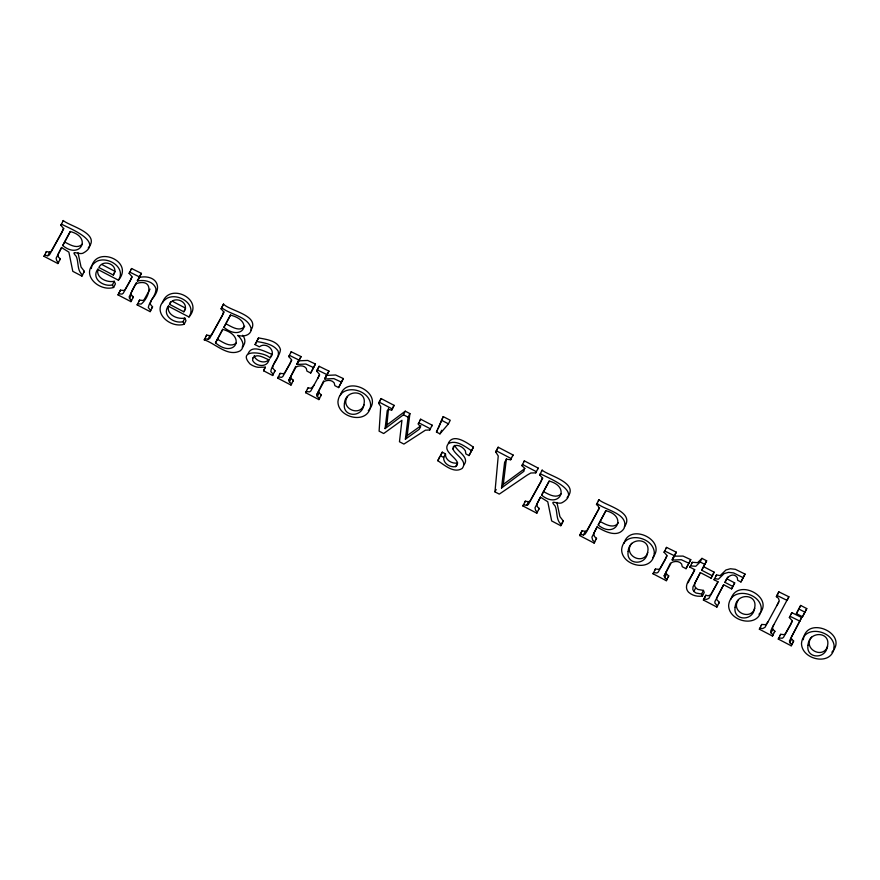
<?xml version="1.0" encoding="UTF-8"?>
<svg xmlns="http://www.w3.org/2000/svg" width="880" height="880" viewBox="0 0 880 880"><rect width="100%" height="100%" fill="white"/><g stroke="black" fill="none" stroke-linecap="round" stroke-linejoin="round"><path stroke-width="1.32" d="M385.088 428.615L387.255 410.531L388.674 409.508L391.666 410.113L394.086 405.35L381.073 398.563L378.653 403.326L380.721 406.483L379.104 431.145L383.68 433.532L401.94 420.31L399.465 441.76L403.909 444.081L425.425 430.177L429.748 429.968L430.375 428.813L418.88 422.818L418.253 423.973L420.541 427.031L419.122 429.374L405.383 439.186L408.111 417.208L409.904 413.589L405.262 411.169L386.881 424.996L385.088 428.615L403.458 414.777L405.262 411.169M386.881 424.996L388.52 408.364M494.967 491.876L498.245 455.95L495.737 451.99L498.168 447.227L513.062 454.993L510.631 459.756L506.451 459.206L504.625 462.264L501.512 487.993L523.908 471.306L524.535 468.138L521.928 465.652L524.359 460.878L538.197 468.094L535.766 472.857L530.816 473L527.142 475.134L499.279 494.12L494.967 491.876L496.166 489.467M501.512 487.993L503.305 484.385L506.418 458.656M405.383 439.186L407.187 435.578L409.904 413.589M439.582 457.094L437.789 460.713C444.488 465.025 454.025 473.847 462.242 468.402C468.127 460.68 455.29 455.378 452.947 448.987L453.299 446.864L454.432 445.698C458.59 444.411 463.265 447.249 465.355 450.813L465.861 453.926L469.018 455.576L473.429 447.161C467.236 442.926 453.42 432.795 448.404 443.113M98.054 268.873C95.304 277.739 106.953 282.92 114.235 281.281L115.412 283.855L113.619 287.474C98.351 292.105 78.881 272.844 96.514 261.47C107.371 255.64 126.709 267.421 118.415 280.203L97.658 269.379C90.937 278.718 103.774 287.265 112.442 284.889L114.235 281.281M168.619 305.657C165.88 314.523 177.529 319.704 184.811 318.065L185.988 320.65L184.195 324.258C168.927 328.889 149.446 309.628 167.09 298.254C177.947 292.435 197.285 304.216 188.98 316.987L168.223 306.163C161.502 315.502 174.35 324.06 183.007 321.673L184.811 318.065M803.297 639.749C806.058 614.515 849.442 633.71 831.864 652.223M91.344 268.576C94.468 244.453 135.058 260.942 118.415 280.203M113.278 275.011C119.999 265.419 103.444 257.972 98.879 267.509L113.278 275.011L115.082 271.403L101.882 264.528M183.854 311.806C190.575 302.203 174.009 294.756 169.455 304.293L183.854 311.806L185.053 309.397M248.182 353.54C252.142 343.827 265.628 352.033 271.876 354.288L270.083 357.896C264.143 351.648 236.302 348.942 250.052 363.99A13.662 9.856 26.5 0 0 258.148 367.312L265.144 367.147L263.593 370.788L272.613 375.485L273.24 374.33L270.809 371.569C271.491 364.287 280.181 358.743 278.146 351.109C273.57 344.201 264.308 342.771 256.729 341.539L255.068 344.597L259.38 346.852C266.057 341.297 277.145 351.021 270.083 357.896M688.138 582.736L694.595 569.624M347.578 396.572C339.592 407.902 359.755 417.604 364.111 404.657M631.73 543.312C622.413 554.719 642.928 566.148 647.812 552.541M738.265 600.215C730.279 611.545 750.442 621.258 754.798 608.311M811.591 637.065C802.274 648.472 822.789 659.89 827.673 646.294M291.753 360.261L284.658 372.867L283.437 373.714L280.115 373.373L277.695 378.136L290.972 385.055L291.599 383.9L289.399 381.997L288.838 380.182L296.032 367.037C299.211 365.321 303.996 365.167 306.284 368.379L306.955 371.107L310.684 373.043L315.425 364.012L307.703 360.437L298.881 360.833L301.07 356.587L291.214 351.758L290.554 352.979M288.838 380.182L295.724 366.355M314.083 385.088L311.344 388.256L308.022 387.915L305.602 392.678L318.879 399.597L319.506 398.442L317.306 396.539L316.745 394.724L323.939 381.59C327.118 379.863 331.903 379.72 334.191 382.921L334.862 385.649L338.591 387.585L343.332 378.554L335.61 374.99L326.788 375.375L328.966 371.129L319.121 366.3L316.657 371.14L319.451 374.242L317.867 378.422M316.745 394.724L323.631 380.897M667.084 555.907L659.989 568.502L658.768 569.349L655.446 569.008L653.026 573.771L666.303 580.701L666.93 579.546L664.73 577.643L664.169 575.817L671.363 562.683C674.542 560.967 679.327 560.813 681.615 564.014L682.286 566.742L686.015 568.689L690.756 559.647L683.034 556.083L673.794 556.16L672.419 560.087L681.23 559.691L688.952 563.266L690.756 559.647M664.169 575.817L670.406 563.167M436.447 432.036L443.234 416.603L450.252 420.255L448.448 423.863L439.945 433.862L436.447 432.036L437.646 429.627M438.251 428.428L443.234 416.603M773.762 624.602L772.497 627.561L772.849 629.288L774.884 631.268L772.453 636.031L759.374 629.211L761.794 624.448L765.787 624.69L768.097 621.654M340.318 395.45C346.39 373.637 384.912 393.822 368.302 410.597M624.019 543.334C629.75 522.06 667.601 540.738 652.608 557.634M731.005 599.104C737.077 577.28 775.599 597.465 758.978 614.24M162.525 302.709C169.048 281.886 204.754 299.288 188.98 316.987M151.393 300.19L150.095 303.996L152.548 306.878L150.117 311.641L137.137 304.876L139.568 300.102L142.934 300.476L144.166 299.618L150.029 289.113M44 256.322L44.627 255.167L47.817 255.761L49.434 254.925L62.128 232.056L63.327 228.162L60.841 225.302L61.468 224.147C68.255 227.931 104.214 241.45 83.193 253.077C79.343 255.255 69.542 248.963 76.241 256.388C78.903 262.328 76.802 270.655 82.544 274.934L81.917 276.089L72.798 271.337L68.871 252.12L61.633 247.588L56.133 258.159L56.694 260.744L58.531 262.416L57.904 263.571L44 256.322L46.431 251.559L49.61 252.142L51.227 251.306L63.921 228.437M60.841 225.302L63.272 220.539C69.366 226.105 101.266 233.376 88.22 247.929M47.817 255.761L49.61 252.142M62.733 245.553L70.345 231.55C92.378 237.193 80.256 259.985 62.733 245.553L70.235 231.44M57.904 263.571L60.324 258.808L58.487 257.136L57.926 254.54L61.567 247.412M81.917 276.089L84.348 271.326L81.037 266.992L78.034 252.78M137.137 304.876L137.764 303.721L141.141 304.084C149.963 297.187 154.44 278.366 136.939 283.36L135.234 285.032L129.195 296.78L129.547 298.507L131.571 300.487L130.944 301.642L118.03 294.91L120.461 290.147L123.794 290.499L125.015 289.652L132.132 277.057M118.03 294.91L120.461 290.147M118.657 293.755L122.001 294.107L123.222 293.26L130.328 280.665L131.923 276.496L129.129 273.383L131.604 268.532L141.438 273.383L137.599 280.984C144.342 279.532 153.692 281.391 155.98 288.783C156.09 295.856 149.424 300.883 148.302 307.604L150.744 310.486L150.117 311.641M137.192 280.643L139.403 277.365C155.177 274.351 163.889 286.143 151.998 299.079M137.599 280.984L139.403 277.365M129.547 298.507L131.34 294.899L130.988 293.172L132.253 290.213L136.433 282.524M130.944 301.642L133.375 296.879L131.34 294.899M169.455 304.293L170.654 301.884M251.009 330.11C260.458 315.26 229.031 310.695 223.52 304.073L221.727 307.681C230.373 314.963 248.897 316.36 251.35 329.494C250.393 335.885 242.781 336.842 237.666 335.379C241.857 338.811 245.938 346.225 240.35 350.757C227.887 357.456 215.314 343.354 204.248 339.856L206.679 335.093L209.869 335.676L211.486 334.84L224.18 311.971M204.248 339.856L204.875 338.701L208.065 339.284L209.682 338.448L222.376 315.579L223.586 311.685L221.1 308.836L223.52 304.073M208.065 339.284L209.869 335.676M215.49 342.837L222.783 329.406C247.06 336.215 234.476 359.062 215.49 342.837L222.75 329.153M223.905 327.327L230.538 315.117C254.947 321.453 241.78 342.144 223.905 327.327L230.527 314.831M255.068 344.597L258.533 337.92C266.244 339.372 277.816 340.648 280.456 349.47C279.95 356.334 273.46 361.262 272.613 367.961L275.044 370.722L272.613 375.485M256.729 341.539L258.533 337.92M263.593 370.788L265.386 367.169M277.695 378.136L278.322 376.981L281.644 377.322L282.865 376.475L289.96 363.869L291.544 359.7L288.75 356.598L291.214 351.758M313.621 367.62L305.899 364.045L297.088 364.441L298.463 360.525M297.088 364.441L298.881 360.833M296.659 364.133L301.07 356.587M289.399 381.997L291.192 378.389L290.642 376.574M290.972 385.055L293.392 380.292L291.192 378.389M310.684 373.043L315.425 364.012M316.657 371.14L319.121 366.3M341.528 382.162L333.806 378.598L324.995 378.994L326.37 375.067M324.995 378.994L326.788 375.375M324.566 378.675L328.966 371.129M317.306 396.539L319.099 392.931L318.549 391.116M318.879 399.597L321.299 394.834L319.099 392.931M338.591 387.585L343.332 378.554M378.653 403.326L381.073 398.563M391.666 410.113L394.086 405.35M418.253 423.973L420.673 419.21L432.179 425.205L429.748 429.968M439.945 433.862L441.738 430.243M455.686 466.587L457.49 462.979C452.177 464.145 444.851 459.877 445.489 453.849L442.266 452.166L440.462 455.785L443.696 457.468C443.058 463.485 450.373 467.764 455.686 466.587L457.171 465.102L457.578 462.803C455.378 456.478 442.145 450.978 448.492 443.498C456.599 439.538 465.08 446.644 471.636 450.769M443.696 457.468L445.489 453.849M452.947 448.987L454.751 445.368C457.094 451.77 469.92 457.072 464.046 464.783M469.018 455.576L473.429 447.161M495.737 451.99L498.168 447.227M556.919 502.392L559.911 516.615L563.233 520.938L560.802 525.712L551.672 520.949L547.756 501.743L540.518 497.2L535.007 507.771L535.568 510.367L537.416 512.028L536.789 513.183L522.885 505.945L525.305 501.171L528.495 501.765L530.112 500.929L542.806 478.06M522.885 505.945L523.512 504.79L526.702 505.373L528.319 504.537L541.002 481.668L542.212 477.774L539.726 474.925L542.146 470.151C548.24 475.728 580.14 482.988 567.105 497.552M526.702 505.373L528.495 501.765M541.618 495.176L549.12 481.063C571.175 486.739 559.306 509.608 541.618 495.176L549.219 481.173M536.789 513.183L539.209 508.42L537.372 506.748L536.811 504.163L540.452 497.024M560.802 525.712L563.233 520.938M579.645 535.535L580.272 534.38L583.462 534.963L585.079 534.127L586.707 531.652L598.895 508.805L598.334 506.187L596.486 504.515L597.113 503.36C603.823 509.894 629.684 513.48 624.085 528.363C617.87 538.351 604.648 531.564 597.146 526.966L591.91 537.119L592.658 540.144L594.737 541.915L594.11 543.07L579.645 535.535L582.076 530.761L585.266 531.355L586.883 530.519L599.566 507.65M580.272 534.38L582.076 530.761M596.486 504.515L598.917 499.741C605.418 505.571 635.536 511.896 624.316 526.922M583.462 534.963L585.266 531.355M598.213 525.008L605.957 510.741C628.188 516.252 615.461 539.385 598.213 525.008L605.814 510.697M594.11 543.07L596.541 538.307L594.451 536.536L593.714 533.5L597.124 526.702M653.026 573.771L653.653 572.616L656.975 572.957L658.196 572.121L665.291 559.515L666.875 555.335L664.081 552.233L666.545 547.393L676.39 552.233L671.99 559.779M672.419 560.087L674.212 556.479M664.73 577.643L666.523 574.024L665.962 572.209M666.303 580.701L668.723 575.927L666.523 574.024M686.015 568.689L687.808 565.07M703.439 590.392L704.231 592.438L702.427 596.057C697.477 596.849 692.296 595.584 688.523 592.185C682.077 585.09 692.681 576.334 694.738 569.668L689.854 567.127L692.307 562.309L697.598 562.661L701.976 558.36L706.651 560.802L701.69 570.24L712.338 575.784L711.04 578.16L700.403 572.616L692.989 586.883L692.835 589.523L693.88 591.481L696.08 593.043L701.635 594.011L703.439 590.392L697.873 589.435L695.684 587.862L694.628 585.915L694.793 583.275L700.304 572.506M689.854 567.127L690.514 565.917L695.794 566.269L700.172 561.979L701.976 558.36M701.69 570.24L706.651 560.802M693.88 591.481L695.684 587.862M711.04 578.16L714.131 572.176L703.494 566.621M712.338 575.784L714.131 572.176M727.716 577.137L725.021 582.395L732.897 586.498L731.599 588.885L723.723 584.771L714.912 601.524L714.879 603.064L717.497 605.902L716.87 607.057L703.395 600.039L705.826 595.265L708.191 595.804L710.655 594.77L717.926 581.779M703.395 600.039L705.826 595.265M704.022 598.884L706.398 599.423L708.862 598.378L718.058 581.823L714.076 579.744L716.529 574.926L720.148 575.608L725.967 569.965L730.378 568.755L735.361 569.316L745.041 574.101L740.927 581.977L737.671 580.283L737.275 577.544C733.106 571.769 726.308 577.027 725.021 582.395M716.87 607.057L719.301 602.294L716.672 599.456L716.705 597.916L723.591 584.727M731.599 588.885L734.69 582.89L726.814 578.787M740.927 581.977L745.041 574.101M776.369 596.673L778.833 591.833L788.876 596.772L787.072 600.38L777.029 595.441L776.369 596.673L778.459 598.301L779.229 600.688L777.007 605.528M777.029 595.441L778.833 591.833M772.453 636.031L773.08 634.876L771.045 632.896L772.849 629.288M791.175 613.932L791.857 612.689L801.658 617.518L791.241 637.329L791.593 639.056L793.628 641.036L791.197 645.799L778.283 639.067L780.714 634.304L784.047 634.656L785.268 633.809L792.385 621.214M778.283 639.067L778.91 637.912L782.254 638.264L783.475 637.417L790.581 624.822L792.176 620.653L789.382 617.551L791.857 612.689M796.411 613.624L800.69 605.44L806.762 608.597L804.958 612.205L802.472 616.781L796.411 613.624L800.69 605.44M791.824 644.644L789.8 642.664L789.448 640.937L801.658 617.518M802.472 616.781L806.762 608.597M789.8 642.664L791.593 639.056M791.197 645.799L793.628 641.036M45.804 252.714L46.431 251.559M62.645 221.694L63.272 220.539M59.697 259.963L60.324 258.808M83.721 272.481L84.348 271.326M129.129 273.383L129.8 272.14L139.634 276.991M130.922 269.775L131.604 268.532M132.748 298.034L133.375 296.879M138.941 301.257L139.568 300.102M151.921 308.022L152.548 306.878M206.052 336.248L206.679 335.093M221.1 308.836L221.727 307.681M274.417 371.877L275.044 370.722M288.75 356.598L289.421 355.366L299.266 360.195M279.488 374.528L280.115 373.373M292.765 381.447L293.392 380.292M307.395 389.07L308.022 387.915M305.602 392.678L306.229 391.523L309.551 391.864L310.772 391.017L319.66 374.814M320.672 395.989L321.299 394.834M420.046 420.365L420.673 419.21M431.552 426.36L432.179 425.205M437.789 460.713L442.266 452.166M512.424 456.148L513.062 454.993M510.631 459.756L511.258 458.601L496.364 450.835M523.732 462.033L524.359 460.878M521.928 465.652L522.555 464.497L536.393 471.702L535.766 472.857M537.57 469.249L538.197 468.094M524.678 502.326L525.305 501.171M541.519 471.306L542.146 470.151M539.726 474.925L540.353 473.77C547.14 477.554 583.099 491.073 562.078 502.689C558.217 504.867 548.416 498.586 555.115 506.011C557.788 511.951 555.687 520.267 561.429 524.557M538.582 509.575L539.209 508.42M598.29 500.896L598.917 499.741M595.914 539.462L596.541 538.307M664.081 552.233L664.752 551.012L674.597 555.841M665.885 548.625L666.545 547.393M654.819 570.163L655.446 569.008M668.096 577.082L668.723 575.927M691.658 563.508L692.307 562.309M715.869 576.136L716.529 574.926M714.076 579.744L714.725 578.545L718.355 579.227L724.163 573.573L728.585 572.363L733.568 572.924L743.248 577.709M718.674 603.449L719.301 602.294M733.403 585.266L734.69 582.89M761.167 625.603L761.794 624.448M759.374 629.211L760.001 628.056L762.641 628.617L765.061 627.264L778.811 601.92M788.876 596.772L771.958 628.21L770.693 631.169L771.045 632.896M774.257 632.423L774.884 631.268M789.382 617.551L790.053 616.297L799.854 621.137M780.087 635.459L780.714 634.304M674.443 555.181L676.39 552.233M139.601 276.122L141.438 273.383M618.387 522.654C613.998 529.463 605.242 524.26 600.017 521.4M242.143 347.149C245.784 344.091 245.663 338.69 242.627 335.258M269.027 359.546C265.166 364.1 256.894 361.548 254.386 356.752L254.32 355.542M244.706 326.183C239.756 332.651 231.011 326.271 225.709 323.719M525.063 468.413L503.305 484.385M82.203 244.288C77.077 249.381 69.674 244.585 64.537 241.945M561.088 493.911C555.951 499.004 548.559 494.208 543.422 491.568M420.926 425.766L407.187 435.578M236.126 343.123C230.274 348.051 222.706 341.924 217.283 339.229M317.328 369.908L327.173 374.748M441.43 420.211L448.448 423.863M798.897 609.048L804.958 612.205M700.172 561.979L704.858 564.41M379.28 402.171L392.293 408.958M403.458 414.777L408.111 417.208M172.447 301.312L185.647 308.187M183.007 321.673L184.195 324.258M112.442 284.889L113.619 287.474M701.635 594.011L702.427 596.057M344.443 403.612C342.078 417.153 362.142 418.077 363.77 404.965C368.104 389.796 345.29 388.586 344.443 403.612M628.144 551.496C625.779 565.026 645.854 565.961 647.471 552.849C651.805 537.68 628.991 536.47 628.144 551.496M735.119 607.266C732.754 620.796 752.829 621.72 754.446 608.608C758.78 593.439 735.966 592.24 735.119 607.266M808.005 645.249C805.64 658.779 825.704 659.714 827.332 646.591C831.666 631.433 808.841 630.223 808.005 645.249M370.645 405.515C368.797 425.084 337.942 418.374 337.942 401.731C339.823 382.173 370.645 388.806 370.645 405.515M654.346 553.388C652.509 572.968 621.643 566.258 621.643 549.604C623.524 530.057 654.346 536.69 654.346 553.388M761.321 609.158C759.484 628.727 728.618 622.017 728.629 605.374C730.51 585.827 761.321 592.449 761.321 609.158M834.196 647.141C832.359 666.71 801.504 660 801.504 643.357C803.385 623.81 834.207 630.443 834.196 647.141M252.989 357.852L252.593 360.36C255.651 366.597 267.267 367.917 269.027 359.832C264.462 358.248 257.136 352.88 252.989 357.852"/></g></svg>
